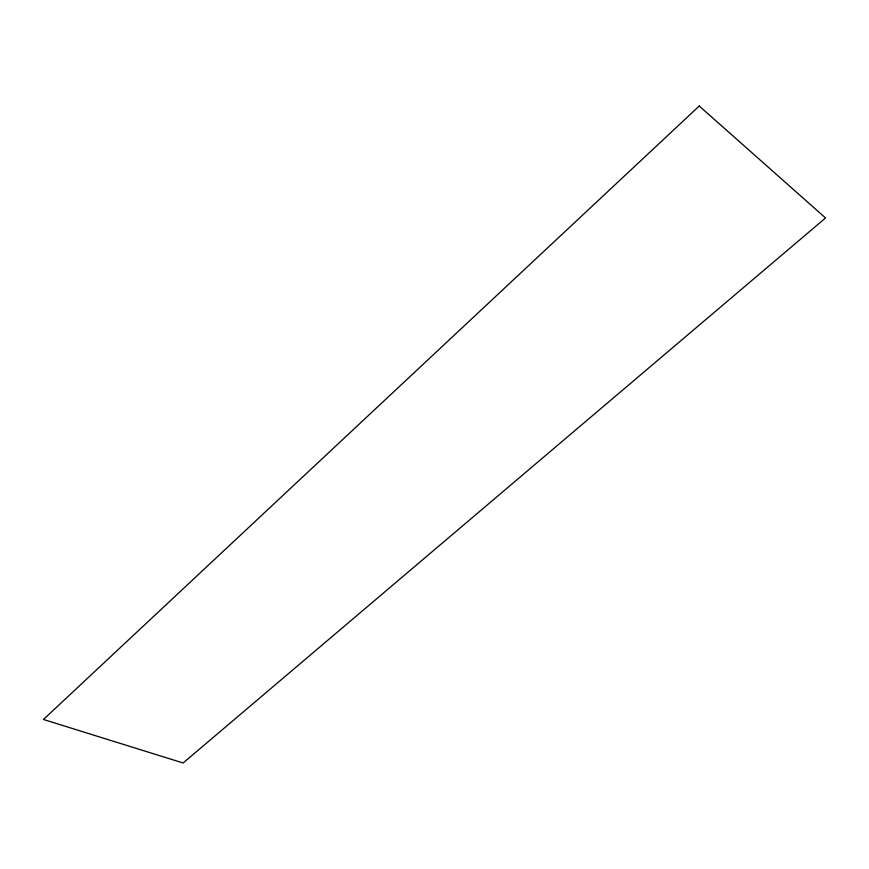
<?xml version="1.0" encoding="UTF-8"?>
<svg xmlns="http://www.w3.org/2000/svg" width="869" height="869" viewBox="0 0 869 869"><rect width="100%" height="100%" fill="white"/><g stroke="black" fill="none" stroke-linecap="round" stroke-linejoin="round"><path stroke-width="1.3" d="M699.23 106.018L43.45 719.478L183.109 762.982L825.55 217.967L699.23 106.018"/></g></svg>
